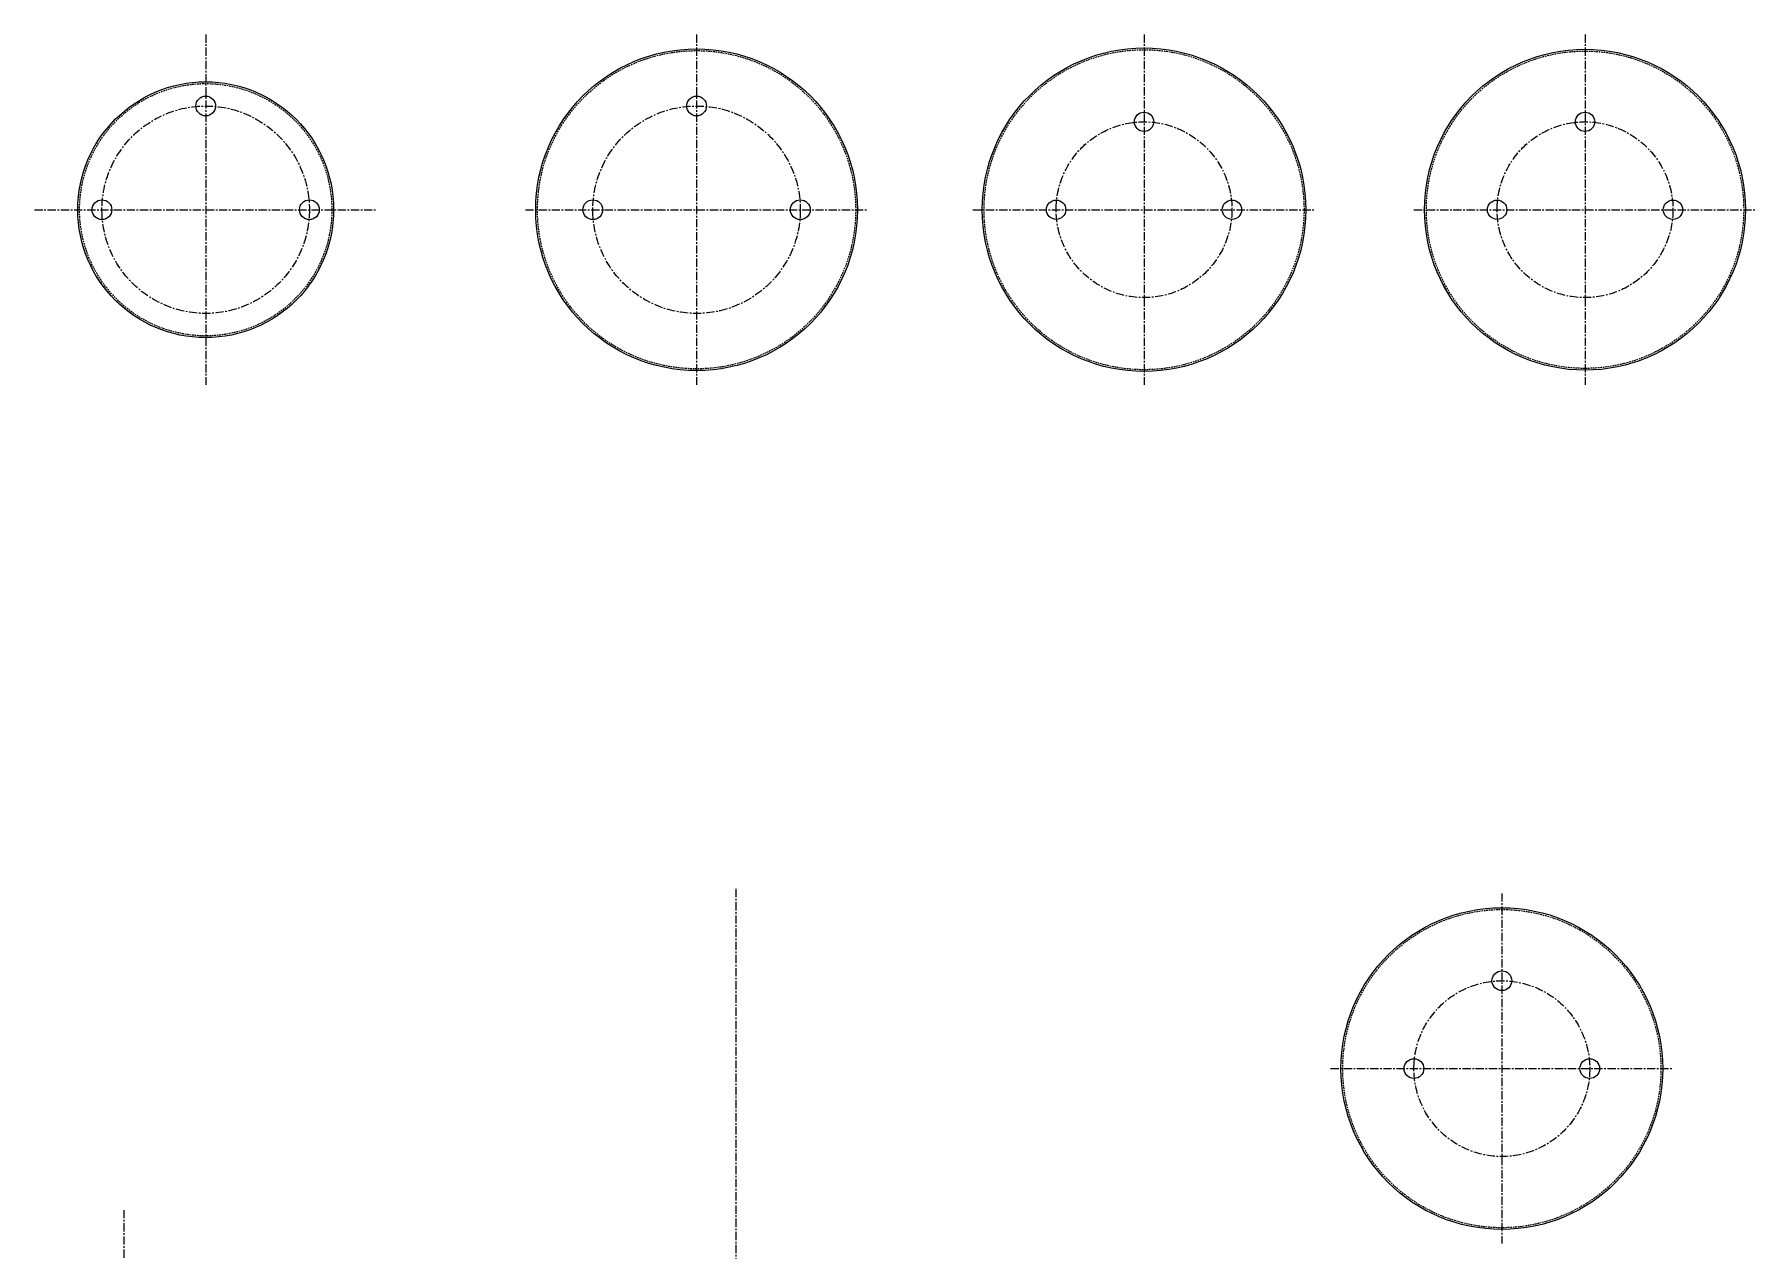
# Model space of a CAD drawing. Extents: x -13768 to 18086, y -10615 to 1188.
# Drawn here: x 9130 to 11089, y -2828 to -1445 of the extents above; entities that cross this region are included whole.
import ezdxf

# ---------------------------------------------------------------- set-up
doc = ezdxf.new("R2010")
doc.units = 0
doc.header["$LTSCALE"] = 7.5
doc.header["$MEASUREMENT"] = 0
doc.linetypes.add('CENTER', pattern=[2, 1.25, -0.25, 0.25, -0.25])
doc.linetypes.add('HIDDEN', pattern=[0.375, 0.25, -0.125])
doc.layers.get('0').update_dxf_attribs({"linetype": 'CONTINUOUS'})
doc.layers.add('CL', color=1, linetype='CENTER')
doc.layers.add('OC', color=1, linetype='HIDDEN')

# ---------------------------------------------------------------- blocks, each defined once
blk = doc.blocks.new('A$C61601B91')
for centre, radius in [((0, 0), 183), ((0, 100), 11.2), ((-100, 0), 11.2), ((100, 0), 11.2)]:
    blk.add_circle(centre, radius)
at = {"layer": 'CL'}
for p, q in [((0, 199.4), (0, -199)), ((-194.8, 0), (195.1, 0))]:
    blk.add_line(p, q, dxfattribs=at)
blk.add_circle((0, 0), 100, dxfattribs=at)
at = {"layer": 'OC'}
blk.add_circle((0, 0), 181, dxfattribs=at)

msp = doc.modelspace()

# ---------------------------------------------------------------- linework, layer by layer
for centre, radius in [((9882.88741, -1644.14739), 183), ((10391.90027, -1644.14739), 184), ((10893.54625, -1644.14739), 182.5), ((9324.45823, -1644.14739), 145.5), ((9324.45823, -1526.14739), 11.25), ((9882.88741, -1526.14739), 11.25), ((10391.90027, -1544.14739), 11), ((10893.54625, -1544.14739), 11), ((9206.45823, -1644.14739), 11.25), ((9442.45823, -1644.14739), 11.25), ((9764.88741, -1644.14739), 11.25), ((10000.88741, -1644.14739), 11.25), ((10291.90027, -1644.14739), 11), ((10491.90027, -1644.14739), 11), ((10793.54625, -1644.14739), 11), ((10993.54625, -1644.14739), 11)]:
    msp.add_circle(centre, radius)
at = {"layer": 'CL'}
for p, q in [((9324.45823, -1444.74691), (9324.45823, -1843.15758)), ((9882.88741, -1444.74691), (9882.88741, -1843.15758)), ((10391.90027, -1444.74691), (10391.90027, -1843.15758)), ((10893.54625, -1444.74691), (10893.54625, -1843.15758)), ((9129.64048, -1644.14739), (9519.59418, -1644.14739)), ((9688.06965, -1644.14739), (10078.02335, -1644.14739)), ((10197.08251, -1644.14739), (10587.03621, -1644.14739)), ((10698.7285, -1644.14739), (11088.68219, -1644.14739)), ((9927.65354, -2416.82258), (9927.65354, -4936.83312)), ((9231.19621, -2782.04215), (9231.19621, -5179.30915))]:
    msp.add_line(p, q, dxfattribs=at)
for centre, radius in [((9324.45823, -1644.14739), 118), ((9882.88741, -1644.14739), 118), ((10391.90027, -1644.14739), 100), ((10893.54625, -1644.14739), 100)]:
    msp.add_circle(centre, radius, dxfattribs=at)
at = {"layer": 'OC'}
for centre, radius in [((9882.88741, -1644.14739), 181), ((10391.90027, -1644.14739), 182), ((10893.54625, -1644.14739), 180.5), ((9324.45823, -1644.14739), 143.5)]:
    msp.add_circle(centre, radius, dxfattribs=at)

# ---------------------------------------------------------------- block references
msp.add_blockref('A$C61601B91', (10798.92623, -2621.19087))

doc.saveas('drawing.dxf')
